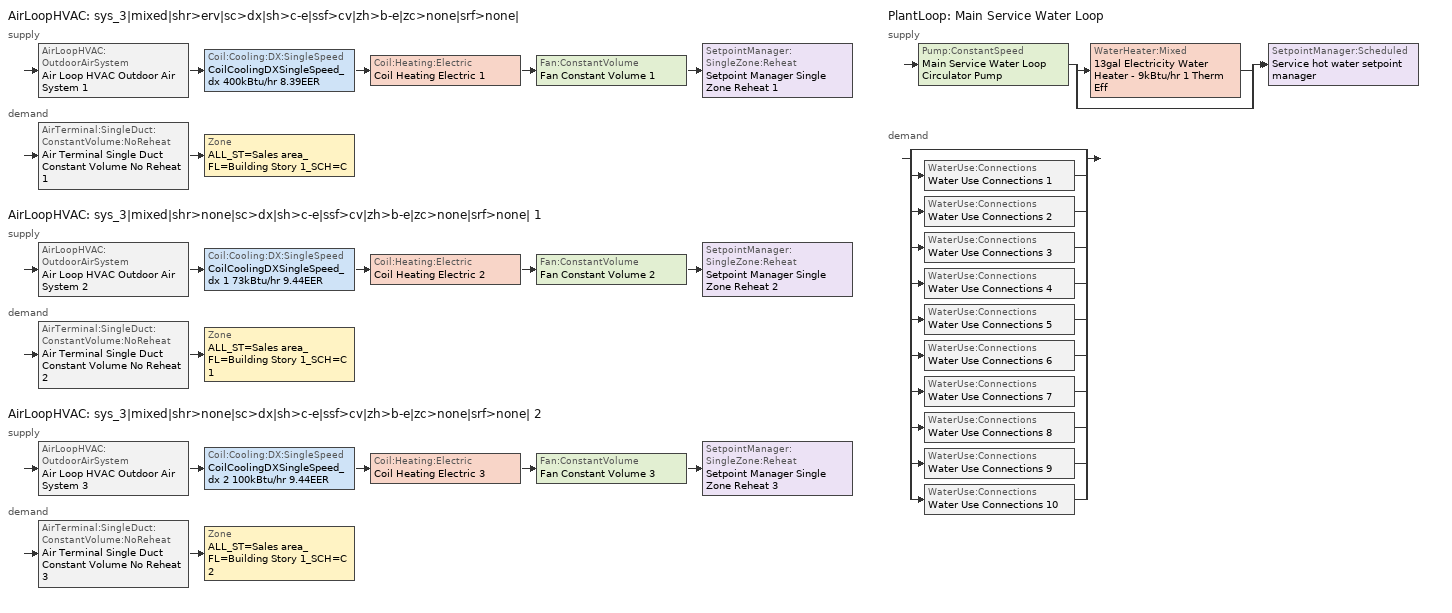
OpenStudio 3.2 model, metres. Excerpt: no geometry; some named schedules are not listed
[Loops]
AirLoopHVAC 'sys_3|mixed|shr>erv|sc>dx|sh>c-e|ssf>cv|zh>b-e|zc>none|srf>none|'
 supply: AirLoopHVAC:OutdoorAirSystem 'Air Loop HVAC Outdoor Air System 1' > Coil:Cooling:DX:SingleSpeed 'CoilCoolingDXSingleSpeed_dx 400kBtu/hr 8.39EER' > Coil:Heating:Electric 'Coil Heating Electric 1' > Fan:ConstantVolume 'Fan Constant Volume 1' > SetpointManager:SingleZone:Reheat 'Setpoint Manager Single Zone Reheat 1'
 demand: AirTerminal:SingleDuct:ConstantVolume:NoReheat 'Air Terminal Single Duct Constant Volume No Reheat 1' > Zone 'ALL_ST=Sales area_FL=Building Story 1_SCH=C'
AirLoopHVAC 'sys_3|mixed|shr>none|sc>dx|sh>c-e|ssf>cv|zh>b-e|zc>none|srf>none| 1'
 supply: AirLoopHVAC:OutdoorAirSystem 'Air Loop HVAC Outdoor Air System 2' > Coil:Cooling:DX:SingleSpeed 'CoilCoolingDXSingleSpeed_dx 1 73kBtu/hr 9.44EER' > Coil:Heating:Electric 'Coil Heating Electric 2' > Fan:ConstantVolume 'Fan Constant Volume 2' > SetpointManager:SingleZone:Reheat 'Setpoint Manager Single Zone Reheat 2'
 demand: AirTerminal:SingleDuct:ConstantVolume:NoReheat 'Air Terminal Single Duct Constant Volume No Reheat 2' > Zone 'ALL_ST=Sales area_FL=Building Story 1_SCH=C 1'
AirLoopHVAC 'sys_3|mixed|shr>none|sc>dx|sh>c-e|ssf>cv|zh>b-e|zc>none|srf>none| 2'
 supply: AirLoopHVAC:OutdoorAirSystem 'Air Loop HVAC Outdoor Air System 3' > Coil:Cooling:DX:SingleSpeed 'CoilCoolingDXSingleSpeed_dx 2 100kBtu/hr 9.44EER' > Coil:Heating:Electric 'Coil Heating Electric 3' > Fan:ConstantVolume 'Fan Constant Volume 3' > SetpointManager:SingleZone:Reheat 'Setpoint Manager Single Zone Reheat 3'
 demand: AirTerminal:SingleDuct:ConstantVolume:NoReheat 'Air Terminal Single Duct Constant Volume No Reheat 3' > Zone 'ALL_ST=Sales area_FL=Building Story 1_SCH=C 2'
PlantLoop 'Main Service Water Loop'
 supply: Pump:ConstantSpeed 'Main Service Water Loop Circulator Pump' > split
  | WaterHeater:Mixed '13gal Electricity Water Heater - 9kBtu/hr 1 Therm Eff'
  | bypass
  join > SetpointManager:Scheduled 'Service hot water setpoint manager'
 demand: split
  | bypass
  | WaterUse:Connections 'Water Use Connections 1'
  | WaterUse:Connections 'Water Use Connections 2'
  | WaterUse:Connections 'Water Use Connections 3'
  | WaterUse:Connections 'Water Use Connections 4'
  | WaterUse:Connections 'Water Use Connections 5'
  | WaterUse:Connections 'Water Use Connections 6'
  | WaterUse:Connections 'Water Use Connections 7'
  | WaterUse:Connections 'Water Use Connections 8'
  | WaterUse:Connections 'Water Use Connections 9'
  | WaterUse:Connections 'Water Use Connections 10'
[Sizing:Zone] Zone Cooling Design Supply Air Temperature Input Method=TemperatureDifference; Zone Cooling Design Supply Air Temperature {C}=14; Zone Cooling Design Supply Air Temperature Difference {deltaC}=11; Zone Heating Design Supply Air Temperature Input Method=TemperatureDifference; Zone Heating Design Supply Air Temperature {C}=40; Zone Heating Design Supply Air Temperature Difference {deltaC}=21; Zone Cooling Design Supply Air Humidity Ratio {kg-H2O/kg-air}=0.0085; Zone Heating Design Supply Air Humidity Ratio {kg-H2O/kg-air}=0.008; Zone Heating Sizing Factor=1.3; Zone Cooling Sizing Factor=1.1; Cooling Design Air Flow Method=DesignDay; Heating Design Air Flow Method=DesignDay; Account for Dedicated Outdoor Air System=No; Dedicated Outdoor Air System Control Strategy=NeutralSupplyAir; Dedicated Outdoor Air Low Setpoint Temperature for Design {C}=autosize; Dedicated Outdoor Air High Setpoint Temperature for Design {C}=autosize
ALL_ST=Sales area_FL=Building Story 1_SCH=C; ALL_ST=Sales area_FL=Building Story 1_SCH=C 1; ALL_ST=Sales area_FL=Building Story 1_SCH=C 2
[Zone equipment]
ALL_ST=Sales area_FL=Building Story 1_SCH=C: Zone HVAC Baseboard Convective Electric 1, Air Terminal Single Duct Constant Volume No Reheat 1
ALL_ST=Sales area_FL=Building Story 1_SCH=C 1: Zone HVAC Baseboard Convective Electric 2, Air Terminal Single Duct Constant Volume No Reheat 2
ALL_ST=Sales area_FL=Building Story 1_SCH=C 2: Zone HVAC Baseboard Convective Electric 3, Air Terminal Single Duct Constant Volume No Reheat 3
[AirLoopHVAC] Design Supply Air Flow Rate {m3/s}=autosize; Design Return Air Flow Fraction of Supply Air Flow=1
Name | Availability Schedule
sys_3|mixed|shr>erv|sc>dx|sh>c-e|ssf>cv|zh>b-e|zc>none|srf>none| | sys_3|mixed|shr>none|sc>dx|sh>c-e|ssf>cv|zh>b-e|zc>none|srf>none| Occ Sch
sys_3|mixed|shr>none|sc>dx|sh>c-e|ssf>cv|zh>b-e|zc>none|srf>none| 1 | sys_3|mixed|shr>none|sc>dx|sh>c-e|ssf>cv|zh>b-e|zc>none|srf>none| 1 Occ Sch
sys_3|mixed|shr>none|sc>dx|sh>c-e|ssf>cv|zh>b-e|zc>none|srf>none| 2 | sys_3|mixed|shr>none|sc>dx|sh>c-e|ssf>cv|zh>b-e|zc>none|srf>none| 2 Occ Sch
[Sizing:System] Type of Load to Size On=Sensible; Design Outdoor Air Flow Rate {m3/s}=Autosize; Central Heating Maximum System Air Flow Ratio=1; Preheat Design Temperature {C}=7; Preheat Design Humidity Ratio {kg-H2O/kg-Air}=0.008; Precool Design Temperature {C}=13; Precool Design Humidity Ratio {kg-H2O/kg-Air}=0.008; Central Cooling Design Supply Air Temperature {C}=13; Central Heating Design Supply Air Temperature {C}=43; Sizing Option=NonCoincident; 100% Outdoor Air in Cooling=No; 100% Outdoor Air in Heating=No; Central Cooling Design Supply Air Humidity Ratio {kg-H2O/kg-Air}=0.0085; Central Heating Design Supply Air Humidity Ratio {kg-H2O/kg-Air}=0.008; Cooling Design Air Flow Method=DesignDay; Cooling Design Air Flow Rate {m3/s}=0; Heating Design Air Flow Method=DesignDay; Heating Design Air Flow Rate {m3/s}=0; System Outdoor Air Method=ZoneSum; Zone Maximum Outdoor Air Fraction=1; Cooling Supply Air Flow Rate Per Floor Area {m3/s-m2}=0.00996765; Cooling Fraction of Autosized Cooling Supply Air Flow Rate=1; Cooling Supply Air Flow Rate Per Unit Cooling Capacity {m3/s-W}=3.94755e-05; Heating Supply Air Flow Rate Per Floor Area {m3/s-m2}=0.00996765; Heating Fraction of Autosized Heating Supply Air Flow Rate=1; Heating Fraction of Autosized Cooling Supply Air Flow Rate=1; Heating Supply Air Flow Rate Per Unit Heating Capacity {m3/s-W}=3.15882e-05; Cooling Design Capacity Method=CoolingDesignCapacity; Cooling Design Capacity {W}=autosize; Cooling Design Capacity Per Floor Area {W/m2}=234.7; Fraction of Autosized Cooling Design Capacity=1; Heating Design Capacity Method=HeatingDesignCapacity; Heating Design Capacity {W}=autosize; Heating Design Capacity Per Floor Area {W/m2}=157; Fraction of Autosized Heating Design Capacity=1; Central Cooling Capacity Control Method=OnOff
sys_3|mixed|shr>erv|sc>dx|sh>c-e|ssf>cv|zh>b-e|zc>none|srf>none|; sys_3|mixed|shr>none|sc>dx|sh>c-e|ssf>cv|zh>b-e|zc>none|srf>none| 1; sys_3|mixed|shr>none|sc>dx|sh>c-e|ssf>cv|zh>b-e|zc>none|srf>none| 2
[Fan:ConstantVolume] Availability Schedule=Always On Discrete; Fan Total Efficiency=0.39975; Pressure Rise {Pa}=640; Maximum Flow Rate {m3/s}=AutoSize; Motor Efficiency=0.615
Fan Constant Volume 1; Fan Constant Volume 2; Fan Constant Volume 3
[Coil:Cooling:DX:SingleSpeed] Availability Schedule=Always On Discrete; Rated Total Cooling Capacity {W}=autosize; Rated Sensible Heat Ratio=autosize; Rated Air Flow Rate {m3/s}=autosize; Rated Evaporator Fan Power Per Volume Flow Rate {W/(m3/s)}=773.3; Total Cooling Capacity Function of Temperature Curve=DXCOOL-NECB2011-REF-CAPFT; Total Cooling Capacity Function of Flow Fraction Curve=DXCOOL-NECB2011-REF-CAPFFLOW; Energy Input Ratio Function of Temperature Curve=DXCOOL-NECB2011-REF-COOLEIRFT; Energy Input Ratio Function of Flow Fraction Curve=DXCOOL-NECB2011-REF-COOLEIRFFLOW; Part Load Fraction Correlation Curve=DXCOOL-NECB2011-REF-COOLPLFFPLR; Minimum Outdoor Dry-Bulb Temperature for Compressor Operation {C}=-25; Condenser Type=AirCooled; Evaporative Condenser Effectiveness=0; Evaporative Condenser Air Flow Rate {m3/s}=Autosize; Evaporative Condenser Pump Rated Power Consumption {W}=Autosize; Crankcase Heater Capacity {W}=0; Maximum Outdoor Dry-Bulb Temperature for Crankcase Heater Operation {C}=0; Basin Heater Capacity {W/K}=0; Basin Heater Setpoint Temperature {C}=10
Name | Rated COP {W/W}
CoilCoolingDXSingleSpeed_dx 400kBtu/hr 8.39EER | 2.92983
CoilCoolingDXSingleSpeed_dx 1 73kBtu/hr 9.44EER; CoilCoolingDXSingleSpeed_dx 2 100kBtu/hr 9.44EER | 3.27943
[Coil:Heating:Electric] Availability Schedule=Always On Discrete
Coil Heating Electric 1; Coil Heating Electric 2; Coil Heating Electric 3
[Controller:OutdoorAir] Minimum Outdoor Air Flow Rate {m3/s}=autosize; Maximum Outdoor Air Flow Rate {m3/s}=Autosize; Economizer Control Type=DifferentialEnthalpy; Economizer Control Action Type=ModulateFlow; Lockout Type=NoLockout; Minimum Limit Type=FixedMinimum; High Humidity Control=No
Name | Minimum Outdoor Air Schedule | Controller Mechanical Ventilation | Heat Recovery Bypass Control Type
Controller Outdoor Air 1 | sys_3|mixed|shr>none|sc>dx|sh>c-e|ssf>cv|zh>b-e|zc>none|srf>none| Occ Sch | Controller Mechanical Ventilation 1 | BypassWhenOAFlowGreaterThanMinimum
Controller Outdoor Air 2 | sys_3|mixed|shr>none|sc>dx|sh>c-e|ssf>cv|zh>b-e|zc>none|srf>none| 1 Occ Sch | Controller Mechanical Ventilation 2 | BypassWhenWithinEconomizerLimits
Controller Outdoor Air 3 | sys_3|mixed|shr>none|sc>dx|sh>c-e|ssf>cv|zh>b-e|zc>none|srf>none| 2 Occ Sch | Controller Mechanical Ventilation 3 | BypassWhenWithinEconomizerLimits
[Controller:MechanicalVentilation] Availability Schedule=Always On Discrete; System Outdoor Air Method=ZoneSum
Controller Mechanical Ventilation 1; Controller Mechanical Ventilation 2; Controller Mechanical Ventilation 3
[AirLoopHVAC:OutdoorAirSystem]
Name | Controller
Air Loop HVAC Outdoor Air System 1 | Controller Outdoor Air 1
Air Loop HVAC Outdoor Air System 2 | Controller Outdoor Air 2
Air Loop HVAC Outdoor Air System 3 | Controller Outdoor Air 3
[SetpointManager:SingleZone:Reheat] Minimum Supply Air Temperature {C}=13; Maximum Supply Air Temperature {C}=43
Name | Control Zone
Setpoint Manager Single Zone Reheat 1 | ALL_ST=Sales area_FL=Building Story 1_SCH=C
Setpoint Manager Single Zone Reheat 2 | ALL_ST=Sales area_FL=Building Story 1_SCH=C 1
Setpoint Manager Single Zone Reheat 3 | ALL_ST=Sales area_FL=Building Story 1_SCH=C 2
[ZoneHVAC:Baseboard:Convective:Electric] Availability Schedule=Always On Discrete; Nominal Capacity {W}=autosize; Efficiency=1
Zone HVAC Baseboard Convective Electric 1; Zone HVAC Baseboard Convective Electric 2; Zone HVAC Baseboard Convective Electric 3
[AirTerminal:SingleDuct:ConstantVolume:NoReheat] Availability Schedule=Always On Discrete; Maximum Air Flow Rate {m3/s}=AutoSize
Air Terminal Single Duct Constant Volume No Reheat 1; Air Terminal Single Duct Constant Volume No Reheat 2; Air Terminal Single Duct Constant Volume No Reheat 3
[PlantLoop]
Main Service Water Loop: Glycol Concentration=0; Maximum Loop Temperature {C}=60; Minimum Loop Temperature {C}=10; Plant Loop Volume {m3}=Autocalculate; Load Distribution Scheme=Optimal
[Sizing:Plant]
Main Service Water Loop: Loop Type=Heating; Design Loop Exit Temperature {C}=60; Loop Design Temperature Difference {deltaC}=5; Sizing Option=NonCoincident; Zone Timesteps in Averaging Window=1; Coincident Sizing Factor Mode=None
[SetpointManager:Scheduled]
Service hot water setpoint manager: Control Variable=Temperature; Schedule=Service Water Loop Temp - 140F
[Pump:ConstantSpeed]
Main Service Water Loop Circulator Pump: Rated Flow Rate {m3/s}=autosize; Rated Pump Head {Pa}=1949.52; Rated Power Consumption {W}=autosize; Motor Efficiency=0.7; Fraction of Motor Inefficiencies to Fluid Stream=0; Pump Control Type=Intermittent; Design Power Sizing Method=PowerPerFlowPerPressure; Design Electric Power per Unit Flow Rate {W/(m3/s)}=348701.1; Design Shaft Power per Unit Flow Rate per Unit Head {W-s/m3-Pa}=1.28205
[WaterHeater:Mixed]
13gal Electricity Water Heater - 9kBtu/hr 1 Therm Eff: Tank Volume {m3}=0.0506259; Setpoint Temperature Schedule=Service Water Loop Temp - 140F; Deadband Temperature Difference {deltaC}=2; Maximum Temperature Limit {C}=60; Heater Control Type=Cycle; Heater Maximum Capacity {W}=2645.2; Heater Fuel Type=Electricity; Heater Thermal Efficiency=1; Off Cycle Parasitic Fuel Consumption Rate {W}=13.2577; Off Cycle Parasitic Fuel Type=Electricity; Off Cycle Parasitic Heat Fraction to Tank=0.8; On Cycle Parasitic Fuel Consumption Rate {W}=13.2577; On Cycle Parasitic Fuel Type=Electricity; On Cycle Parasitic Heat Fraction to Tank=0; Ambient Temperature Indicator=Schedule; Ambient Temperature Schedule=Water Heater Ambient Temp Schedule - 70.0f; Off Cycle Loss Coefficient to Ambient Temperature {W/K}=1.28893; On Cycle Loss Coefficient to Ambient Temperature {W/K}=1.28893; Use Side Effectiveness=1; Source Side Effectiveness=1; Use Side Design Flow Rate {m3/s}=autosize; Source Side Design Flow Rate {m3/s}=autosize; Indirect Water Heating Recovery Time {hr}=1.5; Source Side Flow Control Mode=IndirectHeatPrimarySetpoint
[WaterHeater:Sizing]
13gal Electricity Water Heater - 9kBtu/hr 1 Therm Eff: Design Mode=PeakDraw; Time Storage Can Meet Peak Draw {hr}=0.538503; Time for Tank Recovery {hr}=0; Nominal Tank Volume for Autosizing Plant Connections {m3}=1
[WaterUse:Connections] Drain Water Heat Exchanger Type=None; Drain Water Heat Exchanger Destination=Plant
Name | Water Use Equipment Name 1
Water Use Connections 1 | Lgstore1 Service Water Use 0.04gal/min
Water Use Connections 2 | Lgstore2 Service Water Use 0.04gal/min
Water Use Connections 3 | Smstore1 Service Water Use 0.02gal/min
Water Use Connections 4 | Smstore2 Service Water Use 0.02gal/min
Water Use Connections 5 | Smstore3 Service Water Use 0.02gal/min
Water Use Connections 6 | Smstore4 Service Water Use 0.02gal/min
Water Use Connections 7 | Smstore5 Service Water Use 0.02gal/min
Water Use Connections 8 | Smstore6 Service Water Use 0.02gal/min
Water Use Connections 9 | Smstore7 Service Water Use 0.02gal/min
Water Use Connections 10 | Smstore8 Service Water Use 0.02gal/min
[WaterUse:Equipment:Definition]
Name | Peak Flow Rate {m3/s} | Target Temperature Schedule | Sensible Fraction Schedule | Latent Fraction Schedule
Lgstore1 Service Water Use Def 0.04gal/min | 2.46715e-06 | Schedule Ruleset 5 | Schedule Ruleset 3 | Schedule Ruleset 4
Lgstore2 Service Water Use Def 0.04gal/min | 2.46715e-06 | Schedule Ruleset 8 | Schedule Ruleset 6 | Schedule Ruleset 7
Smstore1 Service Water Use Def 0.02gal/min | 1.23358e-06 | Schedule Ruleset 11 | Schedule Ruleset 9 | Schedule Ruleset 10
Smstore2 Service Water Use Def 0.02gal/min | 1.23358e-06 | Schedule Ruleset 14 | Schedule Ruleset 12 | Schedule Ruleset 13
Smstore3 Service Water Use Def 0.02gal/min | 1.23358e-06 | Schedule Ruleset 17 | Schedule Ruleset 15 | Schedule Ruleset 16
Smstore4 Service Water Use Def 0.02gal/min | 1.23358e-06 | Schedule Ruleset 20 | Schedule Ruleset 18 | Schedule Ruleset 19
Smstore5 Service Water Use Def 0.02gal/min | 1.23358e-06 | Schedule Ruleset 23 | Schedule Ruleset 21 | Schedule Ruleset 22
Smstore6 Service Water Use Def 0.02gal/min | 1.23358e-06 | Schedule Ruleset 26 | Schedule Ruleset 24 | Schedule Ruleset 25
Smstore7 Service Water Use Def 0.02gal/min | 1.23358e-06 | Schedule Ruleset 29 | Schedule Ruleset 27 | Schedule Ruleset 28
Smstore8 Service Water Use Def 0.02gal/min | 1.23358e-06 | Schedule Ruleset 32 | Schedule Ruleset 30 | Schedule Ruleset 31
[WaterUse:Equipment] Flow Rate Fraction Schedule=NECB-C-Service Water Heating
Name | Water Use Equipment Definition | Space
Lgstore1 Service Water Use 0.04gal/min | Lgstore1 Service Water Use Def 0.04gal/min | LGstore1
Lgstore2 Service Water Use 0.04gal/min | Lgstore2 Service Water Use Def 0.04gal/min | LGstore2
Smstore1 Service Water Use 0.02gal/min | Smstore1 Service Water Use Def 0.02gal/min | SMstore1
Smstore2 Service Water Use 0.02gal/min | Smstore2 Service Water Use Def 0.02gal/min | SMstore2
Smstore3 Service Water Use 0.02gal/min | Smstore3 Service Water Use Def 0.02gal/min | SMstore3
Smstore4 Service Water Use 0.02gal/min | Smstore4 Service Water Use Def 0.02gal/min | SMstore4
Smstore5 Service Water Use 0.02gal/min | Smstore5 Service Water Use Def 0.02gal/min | SMstore5
Smstore6 Service Water Use 0.02gal/min | Smstore6 Service Water Use Def 0.02gal/min | SMstore6
Smstore7 Service Water Use 0.02gal/min | Smstore7 Service Water Use Def 0.02gal/min | SMstore7
Smstore8 Service Water Use 0.02gal/min | Smstore8 Service Water Use Def 0.02gal/min | SMstore8
[Schedule:Ruleset]
Service Water Loop Temp - 140F: Default Day Schedule=Service Water Loop Temp - 140F Default
Water Heater Ambient Temp Schedule - 70.0f: Default Day Schedule=Water Heater Ambient Temp Schedule - 70.0f Default
Schedule Ruleset 3: Default Day Schedule=Schedule Day 5
Schedule Ruleset 4: Default Day Schedule=Schedule Day 6
Schedule Ruleset 5: Default Day Schedule=Schedule Day 7
NECB-C-Service Water Heating: Default Day Schedule=NECB-C-Service Water Heating Default
Schedule Ruleset 6: Default Day Schedule=Schedule Day 8
Schedule Ruleset 7: Default Day Schedule=Schedule Day 9
Schedule Ruleset 8: Default Day Schedule=Schedule Day 10
Schedule Ruleset 9: Default Day Schedule=Schedule Day 11
Schedule Ruleset 10: Default Day Schedule=Schedule Day 12
Schedule Ruleset 11: Default Day Schedule=Schedule Day 13
Schedule Ruleset 12: Default Day Schedule=Schedule Day 14
Schedule Ruleset 13: Default Day Schedule=Schedule Day 15
Schedule Ruleset 14: Default Day Schedule=Schedule Day 16
Schedule Ruleset 15: Default Day Schedule=Schedule Day 17
Schedule Ruleset 16: Default Day Schedule=Schedule Day 18
Schedule Ruleset 17: Default Day Schedule=Schedule Day 19
Schedule Ruleset 18: Default Day Schedule=Schedule Day 20
Schedule Ruleset 19: Default Day Schedule=Schedule Day 21
Schedule Ruleset 20: Default Day Schedule=Schedule Day 22
Schedule Ruleset 21: Default Day Schedule=Schedule Day 23
Schedule Ruleset 22: Default Day Schedule=Schedule Day 24
Schedule Ruleset 23: Default Day Schedule=Schedule Day 25
Schedule Ruleset 24: Default Day Schedule=Schedule Day 26
Schedule Ruleset 25: Default Day Schedule=Schedule Day 27
Schedule Ruleset 26: Default Day Schedule=Schedule Day 28
Schedule Ruleset 27: Default Day Schedule=Schedule Day 29
Schedule Ruleset 29: Default Day Schedule=Schedule Day 31
sys_3|mixed|shr>none|sc>dx|sh>c-e|ssf>cv|zh>b-e|zc>none|srf>none| Occ Sch: Default Day Schedule=sys_3|mixed|shr>none|sc>dx|sh>c-e|ssf>cv|zh>b-e|zc>none|srf>none| Occ Sch Default; Summer Design Day Schedule=sys_3|mixed|shr>none|sc>dx|sh>c-e|ssf>cv|zh>b-e|zc>none|srf>none| Occ Sch Summer Design Day; Winter Design Day Schedule=sys_3|mixed|shr>none|sc>dx|sh>c-e|ssf>cv|zh>b-e|zc>none|srf>none| Occ Sch Winter Design Day
sys_3|mixed|shr>none|sc>dx|sh>c-e|ssf>cv|zh>b-e|zc>none|srf>none| 1 Occ Sch: Default Day Schedule=sys_3|mixed|shr>none|sc>dx|sh>c-e|ssf>cv|zh>b-e|zc>none|srf>none| 1 Occ Sch Default; Summer Design Day Schedule=sys_3|mixed|shr>none|sc>dx|sh>c-e|ssf>cv|zh>b-e|zc>none|srf>none| 1 Occ Sch Summer Design Day; Winter Design Day Schedule=sys_3|mixed|shr>none|sc>dx|sh>c-e|ssf>cv|zh>b-e|zc>none|srf>none| 1 Occ Sch Winter Design Day
sys_3|mixed|shr>none|sc>dx|sh>c-e|ssf>cv|zh>b-e|zc>none|srf>none| 2 Occ Sch: Default Day Schedule=sys_3|mixed|shr>none|sc>dx|sh>c-e|ssf>cv|zh>b-e|zc>none|srf>none| 2 Occ Sch Default; Summer Design Day Schedule=sys_3|mixed|shr>none|sc>dx|sh>c-e|ssf>cv|zh>b-e|zc>none|srf>none| 2 Occ Sch Summer Design Day; Winter Design Day Schedule=sys_3|mixed|shr>none|sc>dx|sh>c-e|ssf>cv|zh>b-e|zc>none|srf>none| 2 Occ Sch Winter Design Day
[Schedule:Day]
Service Water Loop Temp - 140F Default: 24, 0, 60
Water Heater Ambient Temp Schedule - 70.0f Default: 24, 0, 21.1111
NECB-C-Service Water Heating Default: 8, 0, 0.05, 9, 0, 0.1, 10, 0, 0.2, 11, 0, 0.3, 12, 0, 0.4, 16, 0, 0.8, 17, 0, 0.6, 18, 0, 0.4, 19, 0, 0.3, 21, 0, 0.2, 24, 0, 0.05
sys_3|mixed|shr>none|sc>dx|sh>c-e|ssf>cv|zh>b-e|zc>none|srf>none| Occ Sch Default; sys_3|mixed|shr>none|sc>dx|sh>c-e|ssf>cv|zh>b-e|zc>none|srf>none| 1 Occ Sch Default; sys_3|mixed|shr>none|sc>dx|sh>c-e|ssf>cv|zh>b-e|zc>none|srf>none| 2 Occ Sch Default: 9, 0, 0, 21, 0, 1, 24, 0, 0
sys_3|mixed|shr>none|sc>dx|sh>c-e|ssf>cv|zh>b-e|zc>none|srf>none| Occ Sch Winter Design Day; sys_3|mixed|shr>none|sc>dx|sh>c-e|ssf>cv|zh>b-e|zc>none|srf>none| Occ Sch Summer Design Day; sys_3|mixed|shr>none|sc>dx|sh>c-e|ssf>cv|zh>b-e|zc>none|srf>none| 1 Occ Sch Winter Design Day; sys_3|mixed|shr>none|sc>dx|sh>c-e|ssf>cv|zh>b-e|zc>none|srf>none| 1 Occ Sch Summer Design Day; sys_3|mixed|shr>none|sc>dx|sh>c-e|ssf>cv|zh>b-e|zc>none|srf>none| 2 Occ Sch Winter Design Day; sys_3|mixed|shr>none|sc>dx|sh>c-e|ssf>cv|zh>b-e|zc>none|srf>none| 2 Occ Sch Summer Design Day: 24, 0, 1
[Schedule:Rule] Date Specification Type=DateRange; Start Month=1; Start Day=1; End Month=12; End Day=31
Name | Schedule Ruleset | Rule Order | Day Schedule | Apply Monday | Apply Tuesday | Apply Wednesday | Apply Thursday | Apply Friday | Apply Saturday | Apply Sunday
Schedule Rule 17 | NECB-C-Service Water Heating | 2 | NECB-C-Service Water Heating Default|Wkdy Day | Yes | Yes | Yes | Yes | Yes
Schedule Rule 18 | NECB-C-Service Water Heating | 1 | NECB-C-Service Water Heating Sat Day |  |  |  |  |  | Yes
Schedule Rule 19 | NECB-C-Service Water Heating | 0 | NECB-C-Service Water Heating Sun|Hol Day |  |  |  |  |  |  | Yes
sys_3|mixed|shr>none|sc>dx|sh>c-e|ssf>cv|zh>b-e|zc>none|srf>none| Occ Sch Sunday Rule | sys_3|mixed|shr>none|sc>dx|sh>c-e|ssf>cv|zh>b-e|zc>none|srf>none| Occ Sch | 0 | sys_3|mixed|shr>none|sc>dx|sh>c-e|ssf>cv|zh>b-e|zc>none|srf>none| Occ Sch Sunday |  |  |  |  |  |  | Yes
sys_3|mixed|shr>none|sc>dx|sh>c-e|ssf>cv|zh>b-e|zc>none|srf>none| 1 Occ Sch Sunday Rule | sys_3|mixed|shr>none|sc>dx|sh>c-e|ssf>cv|zh>b-e|zc>none|srf>none| 1 Occ Sch | 0 | sys_3|mixed|shr>none|sc>dx|sh>c-e|ssf>cv|zh>b-e|zc>none|srf>none| 1 Occ Sch Sunday |  |  |  |  |  |  | Yes
sys_3|mixed|shr>none|sc>dx|sh>c-e|ssf>cv|zh>b-e|zc>none|srf>none| 2 Occ Sch Sunday Rule | sys_3|mixed|shr>none|sc>dx|sh>c-e|ssf>cv|zh>b-e|zc>none|srf>none| 2 Occ Sch | 0 | sys_3|mixed|shr>none|sc>dx|sh>c-e|ssf>cv|zh>b-e|zc>none|srf>none| 2 Occ Sch Sunday |  |  |  |  |  |  | Yes
[Schedule:Constant]
Always On Discrete: Value=1
[Curve:Biquadratic] Minimum Value of x=13; Maximum Value of x=24; Minimum Value of y=24; Maximum Value of y=46
Name | Coefficient1 Constant | Coefficient2 x | Coefficient3 x**2 | Coefficient4 y | Coefficient5 y**2 | Coefficient6 x*y
DXCOOL-NECB2011-REF-CAPFT | 0.867905 | 0.0142459 | 0.00055436 | -0.0075575 | 3.3e-05 | -0.0001918
DXCOOL-NECB2011-REF-COOLEIRFT | 0.114171 | 0.0281822 | -0.0004199 | 0.0214108 | 0.000161028 | -0.000679104
[Curve:Quadratic] Minimum Value of x=0.5; Maximum Value of x=1.5
Name | Coefficient1 Constant | Coefficient2 x | Coefficient3 x**2
DXCOOL-NECB2011-REF-CAPFFLOW | 0.8 | 0.2 | 0
DXCOOL-NECB2011-REF-COOLEIRFFLOW | 1.1552 | -0.1808 | 0.0256
[Curve:Cubic]
DXCOOL-NECB2011-REF-COOLPLFFPLR: Coefficient1 Constant=0.0277; Coefficient2 x=4.9151; Coefficient3 x**2=-8.184; Coefficient4 x**3=4.2702; Minimum Value of x=0.7; Maximum Value of x=1
